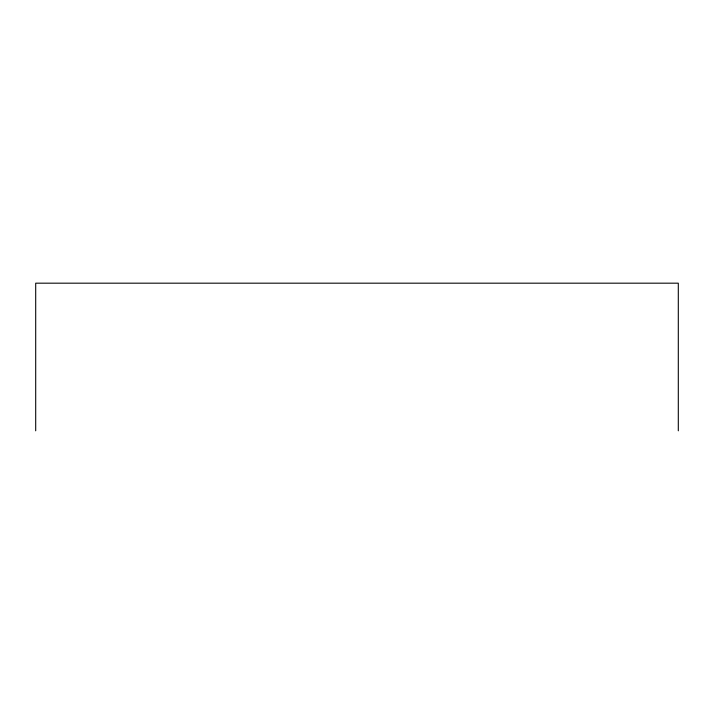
<?xml version="1.0" encoding="UTF-8"?>
<svg xmlns="http://www.w3.org/2000/svg" width="714" height="714" viewBox="0 0 714 714"><rect width="100%" height="100%" fill="white"/><g stroke="black" fill="none" stroke-linecap="round" stroke-linejoin="round"><path stroke-width="1.07" d="M678.3 430.819L678.3 283.181L35.7 283.181L35.7 430.819"/></g></svg>
